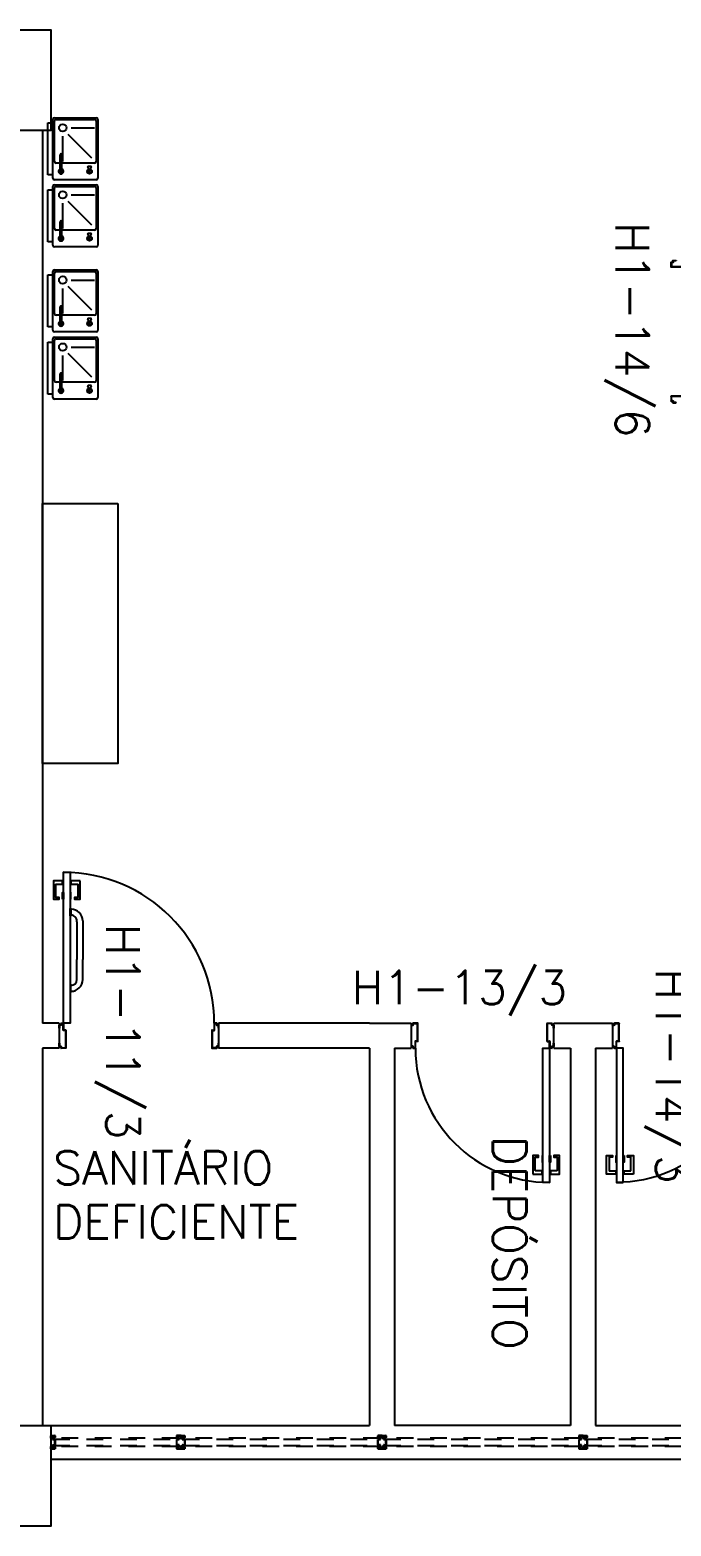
# Model space of a CAD drawing. Header units: millimetres. Extents: x 2801 to 3319, y 1187 to 1422.
# Drawn here: x 3138.65 to 3142.47, y 1307.75 to 1316.67 of the extents above; entities that cross this region are included whole.
import ezdxf

# ---------------------------------------------------------------- set-up
doc = ezdxf.new("R2010")
doc.units = ezdxf.units.MM
doc.linetypes.add('HIDDEN', pattern=[0.375, 0.25, -0.125])
for name, color, linetype in [('AR-ALV', 2, 'Continuous'), ('AR-BANCOS', 1, 'Continuous'), ('AR-ESQ', 1, 'Continuous'), ('AR-ESTC', 3, 'Continuous'), ('AR-PORTA', 1, 'Continuous'), ('AR-WC', 7, 'Continuous'), ('BAN- VISTA', 1, 'Continuous'), ('COZ1', 1, 'Continuous'), ('coz2', 1, 'Continuous'), ('DT-ESQ-VIDRO-PROJ', 1, 'HIDDEN'), ('ENDEREÇO', 2, 'Continuous'), ('maçaneta', 1, 'Continuous'), ('mov', 1, 'Continuous'), ('PM-PERFIL U-C', 2, 'Continuous'), ('PM-PUXADOR-V', 1, 'Continuous'), ('pm1', 2, 'Continuous'), ('pm2', 2, 'Continuous'), ('TEXTO', 2, 'Continuous')]:
    doc.layers.add(name, color=color, linetype=linetype)
doc.styles.add('UNB-100', font='simplex.shx', dxfattribs={"height": 0.2})
doc.styles.add('UNB1-100', font='simplex.shx', dxfattribs={"height": 0.2})

# ---------------------------------------------------------------- blocks, each defined once
blk = doc.blocks.new('BBDR-01P')
at = {"layer": 'COZ1'}
for p, q in [((-0.155, 0), (0.155, 0)), ((-0.155, -0.03), (-0.155, 0)), ((0.155, 0), (0.155, -0.03)), ((-0.185, -0.29), (-0.185, -0.04)), ((-0.175, -0.03), (-0.155, -0.03)), ((0.155, -0.03), (0.175, -0.03)), ((0.185, -0.04), (0.185, -0.29)), ((0.175, -0.3), (-0.175, -0.3))]:
    blk.add_line(p, q, dxfattribs=at)
for centre, start, end in [((-0.175, -0.04), 90, 180), ((0.175, -0.04), 0, 90), ((-0.175, -0.29), 180, 270), ((0.175, -0.29), 270, 0)]:
    blk.add_arc(centre, 0.01, start, end, dxfattribs=at)
at = {"layer": 'coz2'}
for p, q in [((-0.155, -0.03), (0.155, -0.03)), ((-0.135, -0.075), (-0.035, -0.075)), ((-0.135, -0.085), (-0.035, -0.085)), ((-0.085, -0.075), (-0.085, -0.05)), ((-0.085, -0.28), (-0.085, -0.085)), ((-0.075, -0.04), (0.165, -0.04)), ((0.175, -0.05), (0.175, -0.28)), ((-0.075, -0.09), (0.075, -0.09)), ((-0.0554, -0.263), (0.086, -0.1216)), ((0.125, -0.14), (0.125, -0.28)), ((-0.1216, -0.2455), (-0.1063, -0.2404)), ((-0.1063, -0.2596), (-0.1216, -0.2545)), ((-0.105, -0.2586), (-0.105, -0.2414)), ((0.165, -0.29), (-0.075, -0.29))]:
    blk.add_line(p, q, dxfattribs=at)
for centre, radius in [((0.125, -0.09), 0.0223), ((-0.135, -0.25), 0.0142), ((-0.135, -0.25), 0.00596)]:
    blk.add_circle(centre, radius, dxfattribs=at)
for centre, radius, start, end in [((-0.135, -0.08), 0.0147, 19.9134, 340.0866), ((-0.135, -0.08), 0.00499, 90, 270), ((-0.075, -0.05), 0.01, 90, 180), ((-0.035, -0.08), 0.005, 270, 90), ((0.165, -0.05), 0.01, 0, 90), ((-0.106, -0.2414), 0.001, 0, 108.43495), ((-0.106, -0.2586), 0.001, 251.56505, 360), ((-0.075, -0.28), 0.01, 180, 270), ((0.165, -0.28), 0.01, 270, 0)]:
    blk.add_arc(centre, radius, start, end, dxfattribs=at)
blk = doc.blocks.new('BAN4')
at = {"layer": 'BAN- VISTA'}
blk.add_lwpolyline([(1.55, -0.45), (0, -0.45), (0, 0), (1.55, 0)], close=True, dxfattribs=at)
blk = doc.blocks.new('EF59-P')
at = {"layer": 'DT-ESQ-VIDRO-PROJ', "ltscale": 0.1}
for points in [[(0.025, -0.1285), (0.025, -0.1385, -0.414214), (0.0235, -0.14), (0.0015, -0.14, -0.414214), (0, -0.1385), (0, -0.125), (0.0015, -0.125), (0.0015, -0.138, 0.414214), (0.002, -0.1385), (0.023, -0.1385, 0.414214), (0.0235, -0.138), (0.0235, -0.1285), (0.0105, -0.1285, -0.414214), (0.009, -0.127), (0.009, -0.117, -0.414214), (0.0105, -0.1155), (0.0235, -0.1155), (0.0235, -0.0845), (0.0105, -0.0845, -0.414214), (0.009, -0.083), (0.009, -0.073, -0.414214), (0.0105, -0.0715), (0.0235, -0.0715), (0.0235, -0.062, 0.414214), (0.023, -0.0615), (0.002, -0.0615, 0.414214), (0.0015, -0.062), (0.0015, -0.075), (0, -0.075), (0, -0.0615, -0.414214), (0.0015, -0.06), (0.0235, -0.06, -0.414214), (0.025, -0.0615), (0.025, -0.0715, -0.414214), (0.0235, -0.073), (0.0105, -0.073), (0.0105, -0.083), (0.0235, -0.083), (0.0235, -0.083, -0.414214), (0.025, -0.0845), (0.025, -0.1155, -0.414214), (0.0235, -0.117), (0.0235, -0.117), (0.0105, -0.117), (0.0105, -0.127), (0.0235, -0.127, -0.414214)], [(0.75, -0.1285), (0.75, -0.1385, 0.414214), (0.7515, -0.14), (0.7735, -0.14, 0.414214), (0.775, -0.1385), (0.775, -0.125), (0.7735, -0.125), (0.7735, -0.138, -0.414214), (0.773, -0.1385), (0.752, -0.1385, -0.414214), (0.7515, -0.138), (0.7515, -0.1285), (0.7645, -0.1285, 0.414214), (0.766, -0.127), (0.766, -0.117, 0.414214), (0.7645, -0.1155), (0.7515, -0.1155), (0.7515, -0.0845), (0.7645, -0.0845, 0.414214), (0.766, -0.083), (0.766, -0.073, 0.414214), (0.7645, -0.0715), (0.7515, -0.0715), (0.7515, -0.062, -0.414214), (0.752, -0.0615), (0.773, -0.0615, -0.414214), (0.7735, -0.062), (0.7735, -0.075), (0.775, -0.075), (0.775, -0.0615, 0.414214), (0.7735, -0.06), (0.7515, -0.06, 0.414214), (0.75, -0.0615), (0.75, -0.0715, 0.414214), (0.7515, -0.073), (0.7645, -0.073), (0.7645, -0.083), (0.7515, -0.083), (0.7515, -0.083, 0.414214), (0.75, -0.0845), (0.75, -0.1155, 0.414214), (0.7515, -0.117), (0.7515, -0.117), (0.7645, -0.117), (0.7645, -0.127), (0.7515, -0.127, 0.414214)], [(0.8, -0.1285), (0.8, -0.1385, -0.414214), (0.7985, -0.14), (0.7765, -0.14, -0.414214), (0.775, -0.1385), (0.775, -0.125), (0.7765, -0.125), (0.7765, -0.138, 0.414214), (0.777, -0.1385), (0.798, -0.1385, 0.414214), (0.7985, -0.138), (0.7985, -0.1285), (0.7855, -0.1285, -0.414214), (0.784, -0.127), (0.784, -0.117, -0.414214), (0.7855, -0.1155), (0.7985, -0.1155), (0.7985, -0.0845), (0.7855, -0.0845, -0.414214), (0.784, -0.083), (0.784, -0.073, -0.414214), (0.7855, -0.0715), (0.7985, -0.0715), (0.7985, -0.062, 0.414214), (0.798, -0.0615), (0.777, -0.0615, 0.414214), (0.7765, -0.062), (0.7765, -0.075), (0.775, -0.075), (0.775, -0.0615, -0.414214), (0.7765, -0.06), (0.7985, -0.06, -0.414214), (0.8, -0.0615), (0.8, -0.0715, -0.414214), (0.7985, -0.073), (0.7855, -0.073), (0.7855, -0.083), (0.7985, -0.083), (0.7985, -0.083, -0.414214), (0.8, -0.0845), (0.8, -0.1155, -0.414214), (0.7985, -0.117), (0.7985, -0.117), (0.7855, -0.117), (0.7855, -0.127), (0.7985, -0.127, -0.414214)], [(1.95, -0.1285), (1.95, -0.1385, 0.414214), (1.9515, -0.14), (1.9735, -0.14, 0.414214), (1.975, -0.1385), (1.975, -0.125), (1.9735, -0.125), (1.9735, -0.138, -0.414214), (1.973, -0.1385), (1.952, -0.1385, -0.414214), (1.9515, -0.138), (1.9515, -0.1285), (1.9645, -0.1285, 0.414214), (1.966, -0.127), (1.966, -0.117, 0.414214), (1.9645, -0.1155), (1.9515, -0.1155), (1.9515, -0.0845), (1.9645, -0.0845, 0.414214), (1.966, -0.083), (1.966, -0.073, 0.414214), (1.9645, -0.0715), (1.9515, -0.0715), (1.9515, -0.062, -0.414214), (1.952, -0.0615), (1.973, -0.0615, -0.414214), (1.9735, -0.062), (1.9735, -0.075), (1.975, -0.075), (1.975, -0.0615, 0.414214), (1.9735, -0.06), (1.9515, -0.06, 0.414214), (1.95, -0.0615), (1.95, -0.0715, 0.414214), (1.9515, -0.073), (1.9645, -0.073), (1.9645, -0.083), (1.9515, -0.083), (1.9515, -0.083, 0.414214), (1.95, -0.0845), (1.95, -0.1155, 0.414214), (1.9515, -0.117), (1.9515, -0.117), (1.9645, -0.117), (1.9645, -0.127), (1.9515, -0.127, 0.414214)], [(2, -0.1285), (2, -0.1385, -0.414214), (1.9985, -0.14), (1.9765, -0.14, -0.414214), (1.975, -0.1385), (1.975, -0.125), (1.9765, -0.125), (1.9765, -0.138, 0.414214), (1.977, -0.1385), (1.998, -0.1385, 0.414214), (1.9985, -0.138), (1.9985, -0.1285), (1.9855, -0.1285, -0.414214), (1.984, -0.127), (1.984, -0.117, -0.414214), (1.9855, -0.1155), (1.9985, -0.1155), (1.9985, -0.0845), (1.9855, -0.0845, -0.414214), (1.984, -0.083), (1.984, -0.073, -0.414214), (1.9855, -0.0715), (1.9985, -0.0715), (1.9985, -0.062, 0.414214), (1.998, -0.0615), (1.977, -0.0615, 0.414214), (1.9765, -0.062), (1.9765, -0.075), (1.975, -0.075), (1.975, -0.0615, -0.414214), (1.9765, -0.06), (1.9985, -0.06, -0.414214), (2, -0.0615), (2, -0.0715, -0.414214), (1.9985, -0.073), (1.9855, -0.073), (1.9855, -0.083), (1.9985, -0.083), (1.9985, -0.083, -0.414214), (2, -0.0845), (2, -0.1155, -0.414214), (1.9985, -0.117), (1.9985, -0.117), (1.9855, -0.117), (1.9855, -0.127), (1.9985, -0.127, -0.414214)], [(3.15, -0.1285), (3.15, -0.1385, 0.414214), (3.1515, -0.14), (3.1735, -0.14, 0.414214), (3.175, -0.1385), (3.175, -0.125), (3.1735, -0.125), (3.1735, -0.138, -0.414214), (3.173, -0.1385), (3.152, -0.1385, -0.414214), (3.1515, -0.138), (3.1515, -0.1285), (3.1645, -0.1285, 0.414214), (3.166, -0.127), (3.166, -0.117, 0.414214), (3.1645, -0.1155), (3.1515, -0.1155), (3.1515, -0.0845), (3.1645, -0.0845, 0.414214), (3.166, -0.083), (3.166, -0.073, 0.414214), (3.1645, -0.0715), (3.1515, -0.0715), (3.1515, -0.062, -0.414214), (3.152, -0.0615), (3.173, -0.0615, -0.414214), (3.1735, -0.062), (3.1735, -0.075), (3.175, -0.075), (3.175, -0.0615, 0.414214), (3.1735, -0.06), (3.1515, -0.06, 0.414214), (3.15, -0.0615), (3.15, -0.0715, 0.414214), (3.1515, -0.073), (3.1645, -0.073), (3.1645, -0.083), (3.1515, -0.083), (3.1515, -0.083, 0.414214), (3.15, -0.0845), (3.15, -0.1155, 0.414214), (3.1515, -0.117), (3.1515, -0.117), (3.1645, -0.117), (3.1645, -0.127), (3.1515, -0.127, 0.414214)], [(3.2, -0.1285), (3.2, -0.1385, -0.414214), (3.1985, -0.14), (3.1765, -0.14, -0.414214), (3.175, -0.1385), (3.175, -0.125), (3.1765, -0.125), (3.1765, -0.138, 0.414214), (3.177, -0.1385), (3.198, -0.1385, 0.414214), (3.1985, -0.138), (3.1985, -0.1285), (3.1855, -0.1285, -0.414214), (3.184, -0.127), (3.184, -0.117, -0.414214), (3.1855, -0.1155), (3.1985, -0.1155), (3.1985, -0.0845), (3.1855, -0.0845, -0.414214), (3.184, -0.083), (3.184, -0.073, -0.414214), (3.1855, -0.0715), (3.1985, -0.0715), (3.1985, -0.062, 0.414214), (3.198, -0.0615), (3.177, -0.0615, 0.414214), (3.1765, -0.062), (3.1765, -0.075), (3.175, -0.075), (3.175, -0.0615, -0.414214), (3.1765, -0.06), (3.1985, -0.06, -0.414214), (3.2, -0.0615), (3.2, -0.0715, -0.414214), (3.1985, -0.073), (3.1855, -0.073), (3.1855, -0.083), (3.1985, -0.083), (3.1985, -0.083, -0.414214), (3.2, -0.0845), (3.2, -0.1155, -0.414214), (3.1985, -0.117), (3.1985, -0.117), (3.1855, -0.117), (3.1855, -0.127), (3.1985, -0.127, -0.414214)], [(4.35, -0.1285), (4.35, -0.1385, 0.414214), (4.3515, -0.14), (4.3735, -0.14, 0.414214), (4.375, -0.1385), (4.375, -0.125), (4.3735, -0.125), (4.3735, -0.138, -0.414214), (4.373, -0.1385), (4.352, -0.1385, -0.414214), (4.3515, -0.138), (4.3515, -0.1285), (4.3645, -0.1285, 0.414214), (4.366, -0.127), (4.366, -0.117, 0.414214), (4.3645, -0.1155), (4.3515, -0.1155), (4.3515, -0.0845), (4.3645, -0.0845, 0.414214), (4.366, -0.083), (4.366, -0.073, 0.414214), (4.3645, -0.0715), (4.3515, -0.0715), (4.3515, -0.062, -0.414214), (4.352, -0.0615), (4.373, -0.0615, -0.414214), (4.3735, -0.062), (4.3735, -0.075), (4.375, -0.075), (4.375, -0.0615, 0.414214), (4.3735, -0.06), (4.3515, -0.06, 0.414214), (4.35, -0.0615), (4.35, -0.0715, 0.414214), (4.3515, -0.073), (4.3645, -0.073), (4.3645, -0.083), (4.3515, -0.083), (4.3515, -0.083, 0.414214), (4.35, -0.0845), (4.35, -0.1155, 0.414214), (4.3515, -0.117), (4.3515, -0.117), (4.3645, -0.117), (4.3645, -0.127), (4.3515, -0.127, 0.414214)], [(4.4, -0.1285), (4.4, -0.1385, -0.414214), (4.3985, -0.14), (4.3765, -0.14, -0.414214), (4.375, -0.1385), (4.375, -0.125), (4.3765, -0.125), (4.3765, -0.138, 0.414214), (4.377, -0.1385), (4.398, -0.1385, 0.414214), (4.3985, -0.138), (4.3985, -0.1285), (4.3855, -0.1285, -0.414214), (4.384, -0.127), (4.384, -0.117, -0.414214), (4.3855, -0.1155), (4.3985, -0.1155), (4.3985, -0.0845), (4.3855, -0.0845, -0.414214), (4.384, -0.083), (4.384, -0.073, -0.414214), (4.3855, -0.0715), (4.3985, -0.0715), (4.3985, -0.062, 0.414214), (4.398, -0.0615), (4.377, -0.0615, 0.414214), (4.3765, -0.062), (4.3765, -0.075), (4.375, -0.075), (4.375, -0.0615, -0.414214), (4.3765, -0.06), (4.3985, -0.06, -0.414214), (4.4, -0.0615), (4.4, -0.0715, -0.414214), (4.3985, -0.073), (4.3855, -0.073), (4.3855, -0.083), (4.3985, -0.083), (4.3985, -0.083, -0.414214), (4.4, -0.0845), (4.4, -0.1155, -0.414214), (4.3985, -0.117), (4.3985, -0.117), (4.3855, -0.117), (4.3855, -0.127), (4.3985, -0.127, -0.414214)], [(5.125, -0.1285), (5.125, -0.1385, 0.414214), (5.1265, -0.14), (5.1485, -0.14, 0.414214), (5.15, -0.1385), (5.15, -0.125), (5.1485, -0.125), (5.1485, -0.138, -0.414214), (5.148, -0.1385), (5.127, -0.1385, -0.414214), (5.1265, -0.138), (5.1265, -0.1285), (5.1395, -0.1285, 0.414214), (5.141, -0.127), (5.141, -0.117, 0.414214), (5.1395, -0.1155), (5.1265, -0.1155), (5.1265, -0.0845), (5.1395, -0.0845, 0.414214), (5.141, -0.083), (5.141, -0.073, 0.414214), (5.1395, -0.0715), (5.1265, -0.0715), (5.1265, -0.062, -0.414214), (5.127, -0.0615), (5.148, -0.0615, -0.414214), (5.1485, -0.062), (5.1485, -0.075), (5.15, -0.075), (5.15, -0.0615, 0.414214), (5.1485, -0.06), (5.1265, -0.06, 0.414214), (5.125, -0.0615), (5.125, -0.0715, 0.414214), (5.1265, -0.073), (5.1395, -0.073), (5.1395, -0.083), (5.1265, -0.083), (5.1265, -0.083, 0.414214), (5.125, -0.0845), (5.125, -0.1155, 0.414214), (5.1265, -0.117), (5.1265, -0.117), (5.1395, -0.117), (5.1395, -0.127), (5.1265, -0.127, 0.414214)]]:
    blk.add_lwpolyline(points, format="xyb", close=True, dxfattribs=at)
for points in [[(0.7625, -0.081), (0.7625, -0.075), (0.0125, -0.075), (0.0125, -0.081)], [(1.9625, -0.081), (1.9625, -0.075), (0.7875, -0.075), (0.7875, -0.081)], [(3.1625, -0.081), (3.1625, -0.075), (1.9875, -0.075), (1.9875, -0.081)], [(4.3625, -0.081), (4.3625, -0.075), (3.1875, -0.075), (3.1875, -0.081)], [(5.1375, -0.081), (5.1375, -0.075), (4.3875, -0.075), (4.3875, -0.081)], [(0.7625, -0.119), (0.7625, -0.125), (0.0125, -0.125), (0.0125, -0.119)], [(1.9625, -0.119), (1.9625, -0.125), (0.7875, -0.125), (0.7875, -0.119)], [(3.1625, -0.119), (3.1625, -0.125), (1.9875, -0.125), (1.9875, -0.119)], [(4.3625, -0.119), (4.3625, -0.125), (3.1875, -0.125), (3.1875, -0.119)], [(5.1375, -0.119), (5.1375, -0.125), (4.3875, -0.125), (4.3875, -0.119)]]:
    blk.add_lwpolyline(points, close=True, dxfattribs=at)
blk = doc.blocks.new('marco-d')
at = {"layer": 'PM-PERFIL U-C'}
for p, q in [((-0.0135, 0), (-0.0015, 0)), ((-0.025, -0.03), (-0.025, -0.0115)), ((-0.023, -0.03), (-0.025, -0.03)), ((-0.0235, -0.01), (-0.015, -0.01)), ((-0.0145, -0.012), (-0.023, -0.012)), ((-0.023, -0.012), (-0.023, -0.03)), ((-0.015, -0.01), (-0.015, -0.0015)), ((-0.002, -0.002), (-0.013, -0.002)), ((-0.013, -0.002), (-0.013, -0.0105)), ((-0.002, -0.0415), (-0.002, -0.002)), ((0.013, -0.043), (-0.0005, -0.043)), ((0, -0.0015), (0, -0.041)), ((0.0135, -0.041), (0, -0.041)), ((0.013, -0.043), (0.013, -0.148)), ((0.015, -0.0425), (0.015, -0.1485)), ((-0.025, -0.1385), (-0.025, -0.12)), ((-0.025, -0.12), (-0.023, -0.12)), ((-0.015, -0.14), (-0.0235, -0.14)), ((-0.023, -0.12), (-0.023, -0.138)), ((-0.023, -0.138), (-0.0145, -0.138)), ((-0.015, -0.1485), (-0.015, -0.14)), ((0.0135, -0.15), (-0.0135, -0.15)), ((-0.013, -0.1395), (-0.013, -0.148)), ((-0.013, -0.148), (0.013, -0.148))]:
    blk.add_line(p, q, dxfattribs=at)
for centre, start, end in [((-0.0135, -0.0015), 90, 180), ((-0.0015, -0.0015), 360, 90), ((-0.0235, -0.0115), 90, 180), ((-0.0145, -0.0105), 270, 0), ((-0.0005, -0.0415), 180, 270), ((0.0135, -0.0425), 0, 90), ((-0.0235, -0.1385), 180, 270), ((-0.0135, -0.1485), 180, 270), ((-0.0145, -0.1395), 0, 90), ((0.0135, -0.1485), 269.93864, 0)]:
    blk.add_arc(centre, 0.0015, start, end, dxfattribs=at)
blk = doc.blocks.new('marco-e')
at = {"layer": 'PM-PERFIL U-C'}
for p, q in [((-0.015, -0.0425), (-0.015, -0.1485)), ((-0.0135, -0.041), (0, -0.041)), ((-0.013, -0.043), (0.0005, -0.043)), ((-0.013, -0.043), (-0.013, -0.148)), ((0, -0.0015), (0, -0.041)), ((0.0135, 0), (0.0015, 0)), ((0.002, -0.0415), (0.002, -0.002)), ((0.002, -0.002), (0.013, -0.002)), ((0.013, -0.002), (0.013, -0.0105)), ((0.0145, -0.012), (0.023, -0.012)), ((0.015, -0.01), (0.015, -0.0015)), ((0.0235, -0.01), (0.015, -0.01)), ((0.023, -0.012), (0.023, -0.03)), ((0.023, -0.03), (0.025, -0.03)), ((0.025, -0.03), (0.025, -0.0115)), ((-0.0135, -0.15), (0.0135, -0.15)), ((0.013, -0.148), (-0.013, -0.148)), ((0.013, -0.1395), (0.013, -0.148)), ((0.023, -0.138), (0.0145, -0.138)), ((0.015, -0.14), (0.0235, -0.14)), ((0.015, -0.1485), (0.015, -0.14)), ((0.025, -0.12), (0.023, -0.12)), ((0.023, -0.12), (0.023, -0.138)), ((0.025, -0.1385), (0.025, -0.12))]:
    blk.add_line(p, q, dxfattribs=at)
for centre, start, end in [((-0.0135, -0.0425), 90, 180), ((0.0015, -0.0015), 90, 180), ((0.0005, -0.0415), 270, 0), ((0.0145, -0.0105), 180, 270), ((0.0135, -0.0015), 0, 90), ((0.0235, -0.0115), 0, 90), ((-0.0135, -0.1485), 180, 270.06136), ((0.0145, -0.1395), 90, 180), ((0.0135, -0.1485), 270, 0), ((0.0235, -0.1385), 270, 0)]:
    blk.add_arc(centre, 0.0015, start, end, dxfattribs=at)
blk = doc.blocks.new('PM4')
at = {"layer": 'maçaneta'}
for points in [[(0.02, 1), (-0.035, 1), (-0.035, 0.89), (0, 0.89), (0, 0.9), (-0.02, 0.9), (-0.02, 0.9785, -0.414214), (-0.0185, 0.98), (0.02, 0.98)], [(0.125, 1), (0.07, 1), (0.07, 0.98), (0.1085, 0.98, -0.414214), (0.11, 0.9785), (0.11, 0.9), (0.09, 0.9), (0.09, 0.89), (0.125, 0.89)]]:
    blk.add_lwpolyline(points, format="xyb", close=True, dxfattribs=at)
for points in [[(0.02, 0.89), (0.02, 0.93), (0.025, 0.93), (0.025, 0.89)], [(0.07, 0.89), (0.07, 0.93), (0.065, 0.93), (0.065, 0.89)]]:
    blk.add_lwpolyline(points, close=True, dxfattribs=at)
at = {"layer": 'mov'}
blk.add_arc((0.025, 0.15), 0.9, 0, 90, dxfattribs=at)
at = {"layer": 'PM-PUXADOR-V'}
for p, q in [((0.105, 0.755), (0.105, 0.53)), ((0.14, 0.76), (0.14, 0.755)), ((0.14, 0.755), (0.14, 0.53)), ((0.105, 0.415), (0.105, 0.53)), ((0.14, 0.415), (0.14, 0.53)), ((0.105, 0.41), (0.105, 0.415)), ((0.14, 0.41), (0.14, 0.415))]:
    blk.add_line(p, q, dxfattribs=at)
for points in [[(0.065, 0.835), (0.07, 0.835), (0.07, 0.79), (0.065, 0.79)], [(0.065, 0.335), (0.07, 0.335), (0.07, 0.38), (0.065, 0.38)]]:
    blk.add_lwpolyline(points, close=True, dxfattribs=at)
blk.add_lwpolyline([(0.105, 0.755), (0.105, 0.76, 0.414214), (0.07, 0.795)], format="xyb", dxfattribs=at)
for centre, radius, start, end in [((0.07, 0.76), 0.07, 0, 90), ((0.07, 0.41), 0.035, 270, 0), ((0.07, 0.41), 0.07, 270, 0)]:
    blk.add_arc(centre, radius, start, end, dxfattribs=at)
at = {"layer": 'pm2'}
blk.add_lwpolyline([(0.065, 1.05), (0.065, 0.15), (0.025, 0.15), (0.025, 1.05)], close=True, dxfattribs=at)
at = {"layer": 'pm1'}
for name, p in [('marco-d', (0.025, 0.15)), ('marco-e', (0.925, 0.15))]:
    blk.add_blockref(name, p, dxfattribs=at)
blk = doc.blocks.new('PM3')
at = {"layer": 'maçaneta'}
for points in [[(0.02, 0.825), (-0.035, 0.825), (-0.035, 0.715), (0, 0.715), (0, 0.725), (-0.02, 0.725), (-0.02, 0.8035, -0.414214), (-0.0185, 0.805), (0.02, 0.805)], [(0.125, 0.825), (0.07, 0.825), (0.07, 0.805), (0.1085, 0.805, -0.414214), (0.11, 0.8035), (0.11, 0.725), (0.09, 0.725), (0.09, 0.715), (0.125, 0.715)]]:
    blk.add_lwpolyline(points, format="xyb", close=True, dxfattribs=at)
for points in [[(0.02, 0.715), (0.02, 0.755), (0.025, 0.755), (0.025, 0.715)], [(0.07, 0.715), (0.07, 0.755), (0.065, 0.755), (0.065, 0.715)]]:
    blk.add_lwpolyline(points, close=True, dxfattribs=at)
at = {"layer": 'mov'}
blk.add_arc((0.025, 0.075), 0.8, 0, 90, dxfattribs=at)
at = {"layer": 'PM-PERFIL U-C'}
for p, q in [((0, 0.045), (0, 0.0635)), ((0.002, 0.045), (0, 0.045)), ((0.0015, 0.065), (0.01, 0.065)), ((0.002, 0.063), (0.002, 0.045)), ((0.0105, 0.063), (0.002, 0.063)), ((0.01, 0.065), (0.01, 0.0735)), ((0.0115, 0.075), (0.0235, 0.075)), ((0.012, 0.073), (0.012, 0.0645)), ((0.023, 0.073), (0.012, 0.073)), ((0.023, 0.0335), (0.023, 0.073)), ((0.038, 0.032), (0.0245, 0.032)), ((0.025, 0.0735), (0.025, 0.034)), ((0.0385, 0.034), (0.025, 0.034)), ((0.038, 0.032), (0.038, -0.073)), ((0.04, 0.0325), (0.04, -0.0735)), ((0.81, 0.0325), (0.81, -0.0735)), ((0.8115, 0.034), (0.825, 0.034)), ((0.812, 0.032), (0.8255, 0.032)), ((0.812, 0.032), (0.812, -0.073)), ((0.825, 0.0735), (0.825, 0.034)), ((0.8385, 0.075), (0.8265, 0.075)), ((0.827, 0.073), (0.838, 0.073)), ((0.827, 0.0335), (0.827, 0.073)), ((0.838, 0.073), (0.838, 0.0645)), ((0.8395, 0.063), (0.848, 0.063)), ((0.84, 0.065), (0.84, 0.0735)), ((0.8485, 0.065), (0.84, 0.065)), ((0.848, 0.063), (0.848, 0.045)), ((0.848, 0.045), (0.85, 0.045)), ((0.85, 0.045), (0.85, 0.0635)), ((0, -0.045), (0.002, -0.045)), ((0, -0.0635), (0, -0.045)), ((0.01, -0.065), (0.0015, -0.065)), ((0.002, -0.045), (0.002, -0.063)), ((0.002, -0.063), (0.0105, -0.063)), ((0.01, -0.0735), (0.01, -0.065)), ((0.0385, -0.075), (0.0115, -0.075)), ((0.012, -0.0645), (0.012, -0.073)), ((0.012, -0.073), (0.038, -0.073)), ((0.8115, -0.075), (0.8385, -0.075)), ((0.838, -0.073), (0.812, -0.073)), ((0.838, -0.0645), (0.838, -0.073)), ((0.848, -0.063), (0.8395, -0.063)), ((0.84, -0.0735), (0.84, -0.065)), ((0.84, -0.065), (0.8485, -0.065)), ((0.85, -0.045), (0.848, -0.045)), ((0.848, -0.045), (0.848, -0.063)), ((0.85, -0.0635), (0.85, -0.045))]:
    blk.add_line(p, q, dxfattribs=at)
for centre, start, end in [((0.0015, 0.0635), 90, 180), ((0.0115, 0.0735), 90, 180), ((0.0105, 0.0645), 270, 0), ((0.0245, 0.0335), 180, 270), ((0.0235, 0.0735), 360, 90), ((0.0385, 0.0325), 0, 90), ((0.8115, 0.0325), 90, 180), ((0.8265, 0.0735), 90, 180), ((0.8255, 0.0335), 270, 0), ((0.8395, 0.0645), 180, 270), ((0.8385, 0.0735), 0, 90), ((0.8485, 0.0635), 0, 90), ((0.0015, -0.0635), 180, 270), ((0.0115, -0.0735), 180, 270), ((0.0105, -0.0645), 0, 90), ((0.0385, -0.0735), 269.93864, 0), ((0.8115, -0.0735), 180, 270.06136), ((0.8395, -0.0645), 90, 180), ((0.8385, -0.0735), 270, 0), ((0.8485, -0.0635), 270, 0)]:
    blk.add_arc(centre, 0.0015, start, end, dxfattribs=at)
at = {"layer": 'pm1'}
blk.add_lwpolyline([(0.065, 0.875), (0.065, 0.075), (0.025, 0.075), (0.025, 0.875)], close=True, dxfattribs=at)

msp = doc.modelspace()

# ---------------------------------------------------------------- linework, layer by layer
at = {"layer": 'AR-ALV'}
for p, q in [((3138.7249, 1316.0748), (3138.7249, 1310.7498)), ((3138.8249, 1310.7498), (3138.7249, 1310.7498)), ((3138.8249, 1310.7498), (3138.8249, 1310.5998)), ((3140.6749, 1310.7498), (3139.7749, 1310.7498)), ((3139.7749, 1310.7498), (3139.7749, 1310.5998)), ((3140.6749, 1310.7498), (3140.9249, 1310.7498)), ((3140.9249, 1310.7498), (3140.9249, 1310.5998)), ((3141.7749, 1310.7498), (3142.1249, 1310.7498)), ((3141.7749, 1310.5998), (3141.7749, 1310.7498)), ((3142.1249, 1310.7498), (3142.1249, 1310.5998)), ((3138.7249, 1310.5998), (3138.7249, 1308.3498)), ((3138.8249, 1310.5998), (3138.7249, 1310.5998)), ((3140.6749, 1310.5998), (3139.7749, 1310.5998)), ((3140.6749, 1310.5998), (3140.6749, 1308.3498)), ((3140.8249, 1310.5998), (3140.8249, 1308.3498)), ((3140.8249, 1310.5998), (3140.9249, 1310.5998)), ((3141.7749, 1310.5998), (3141.8749, 1310.5998)), ((3141.8749, 1310.5998), (3141.8749, 1308.3498)), ((3142.0249, 1310.5998), (3142.0249, 1308.3498)), ((3142.0249, 1310.5998), (3142.1249, 1310.5998)), ((3138.7749, 1308.3498), (3140.6749, 1308.3498)), ((3141.8749, 1308.3498), (3140.8249, 1308.3498)), ((3142.0249, 1308.3498), (3143.9249, 1308.3498)), ((3138.7749, 1308.1498), (3143.9249, 1308.1498))]:
    msp.add_line(p, q, dxfattribs=at)
at = {"layer": 'AR-ESTC'}
for points in [[(3138.5749, 1316.6748), (3138.7749, 1316.6748), (3138.7749, 1316.0748), (3138.5749, 1316.0748)], [(3138.5749, 1308.3498), (3138.7749, 1308.3498), (3138.7749, 1307.7498), (3138.5749, 1307.7498)]]:
    msp.add_lwpolyline(points, close=True, dxfattribs=at)

# ---------------------------------------------------------------- block references
at = {"layer": 'AR-BANCOS', "rotation": 90}
msp.add_blockref('BAN4', (3138.7249, 1312.2998), dxfattribs=at)
at = {"layer": 'AR-ESQ'}
msp.add_blockref('EF59-P', (3138.7749, 1308.3498), dxfattribs=at)
at = {"layer": 'AR-PORTA', "xscale": -1}
for p, rotation in [((3142.5499, 1314.4498), 270), ((3142.1249, 1310.6748), 180)]:
    msp.add_blockref('PM3', p, dxfattribs=dict(at, rotation=rotation))
at = {"layer": 'AR-PORTA'}
msp.add_blockref('PM4', (3138.8249, 1310.5998), dxfattribs=at)
at = {"layer": 'AR-PORTA', "rotation": 180}
msp.add_blockref('PM3', (3141.7749, 1310.6748), dxfattribs=at)
at = {"layer": 'AR-WC', "rotation": 90}
for p in [(3138.7558, 1315.9658), (3138.7558, 1315.5658), (3138.7558, 1315.0579), (3138.7558, 1314.6579)]:
    msp.add_blockref('BBDR-01P', p, dxfattribs=at)

# ---------------------------------------------------------------- texts
at = {"layer": 'ENDEREÇO', "style": 'UNB1-100'}
for s, p in [('H1-14/6', (3142.1441, 1315.5285)), ('H1-11/3', (3139.1048, 1311.342)), ('H1-14/3', (3142.3837, 1311.0769))]:
    msp.add_text(s, height=0.2, rotation=270, dxfattribs=at).set_placement(p)
msp.add_text('H1-13/3', height=0.2, dxfattribs=at).set_placement((3140.5694, 1310.8624))
at = {"layer": 'TEXTO', "style": 'UNB-100'}
for s, p in [('SANITÁRIO', (3138.7891, 1309.7871)), ('DEFICIENTE', (3138.7891, 1309.4644))]:
    msp.add_text(s, height=0.2, dxfattribs=at).set_placement(p)
msp.add_text('DEPÓSITO', height=0.2, rotation=270, dxfattribs=at).set_placement((3141.4116, 1310.0792))

doc.saveas('drawing.dxf')
